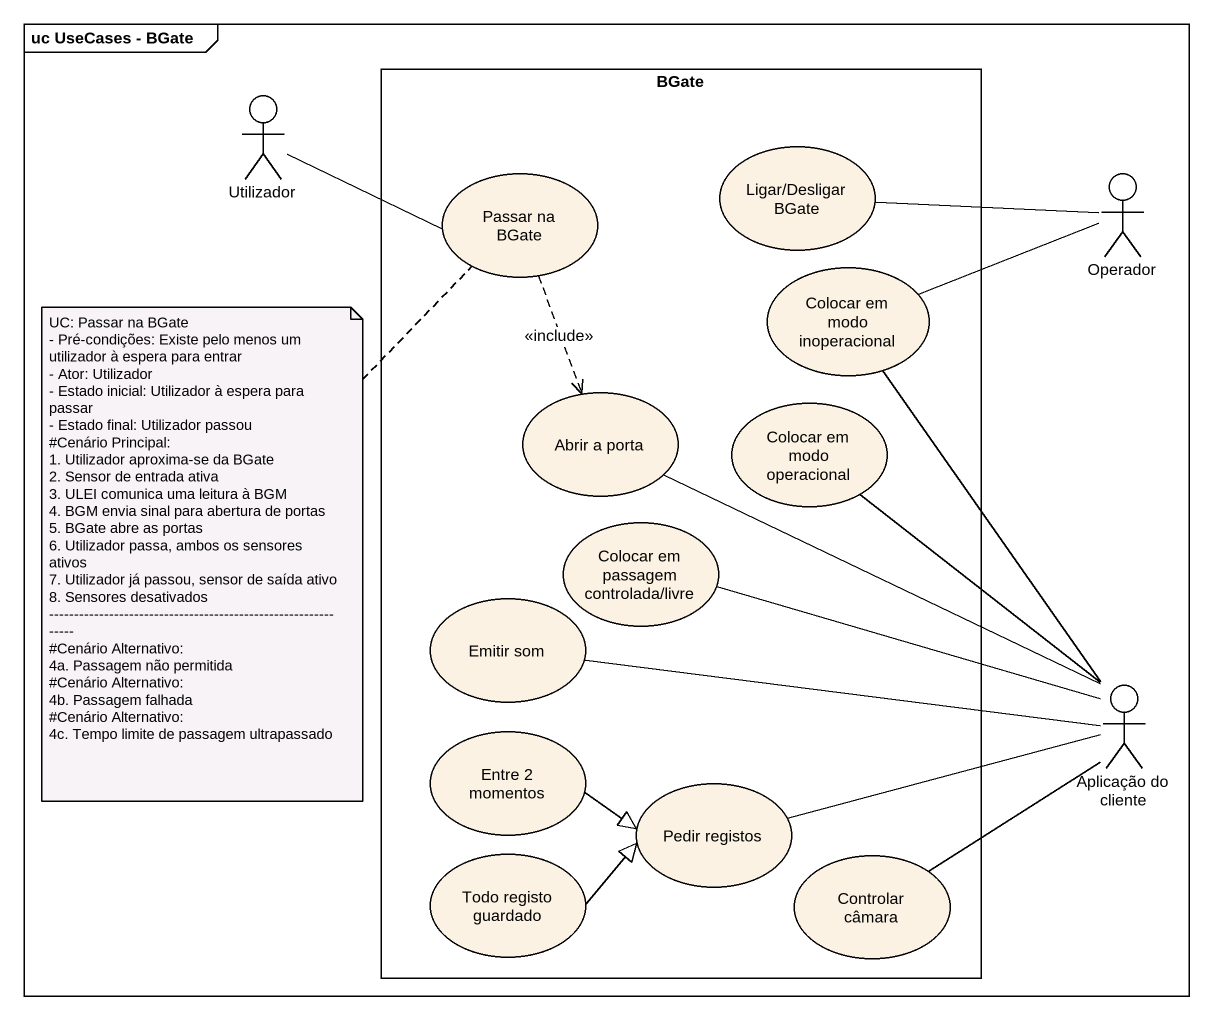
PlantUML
@startuml
mainframe uc UseCases - BGate
rectangle BGate {
  usecase "Ligar/Desligar BGate" as Ligar_Desligar_BGate
  usecase "Passar na BGate" as Passar_na_BGate
  usecase "Colocar em modo inoperacional" as Colocar_em_modo
  usecase "Abrir a porta" as Abrir_a_porta
  usecase "Colocar em modo operacional" as Colocar_em_modo_operacional
  usecase "Colocar em passagem controlada/livre" as Colocar_em_passagem
  usecase "Emitir som" as Emitir_som
  usecase "Entre 2 momentos" as Entre_2_momentos
  usecase "Pedir registos" as Pedir_registos
  usecase "Todo registo guardado" as Todo_registo_guardado
  usecase "Controlar câmara" as Controlar_câmara
}
actor Utilizador
actor Operador
actor "Aplicação do cliente" as Aplicação_do_cliente
Ligar_Desligar_BGate -right- Operador
Passar_na_BGate -left- Utilizador
Passar_na_BGate ..> Abrir_a_porta : <<include>>
Colocar_em_modo -right- Operador
Abrir_a_porta -right- Aplicação_do_cliente
Colocar_em_modo_operacional -- Aplicação_do_cliente
Colocar_em_passagem -right- Aplicação_do_cliente
Emitir_som -right- Aplicação_do_cliente
Aplicação_do_cliente -up- Colocar_em_modo
Entre_2_momentos -right-|> Pedir_registos
Pedir_registos -right- Aplicação_do_cliente
Todo_registo_guardado -right-|> Pedir_registos
Controlar_câmara -up- Aplicação_do_cliente
note bottom of Passar_na_BGate
  UC: Passar na BGate
  - Pré-condições: Existe pelo menos um utilizador à espera para entrar
  - Ator: Utilizador
  - Estado inicial: Utilizador à espera para passar
  - Estado final: Utilizador passou
  #Cenário Principal:
  1. Utilizador aproxima-se da BGate
  2. Sensor de entrada ativa
  3. ULEI comunica uma leitura à BGM
  4. BGM envia sinal para abertura de portas
  5. BGate abre as portas
  6. Utilizador passa, ambos os sensores ativos
  7. Utilizador já passou, sensor de saída ativo
  8. Sensores desativados
  ~--~--~--~--~--~--~--~--~--~--~--~--~--~--~--~--~--~--~--~--~--~--~--~--~--~--~--~--~--~--~--
  #Cenário Alternativo:
  4a. Passagem não permitida
  #Cenário Alternativo:
  4b. Passagem falhada
  #Cenário Alternativo:
  4c. Tempo limite de passagem ultrapassado
end note
@enduml
